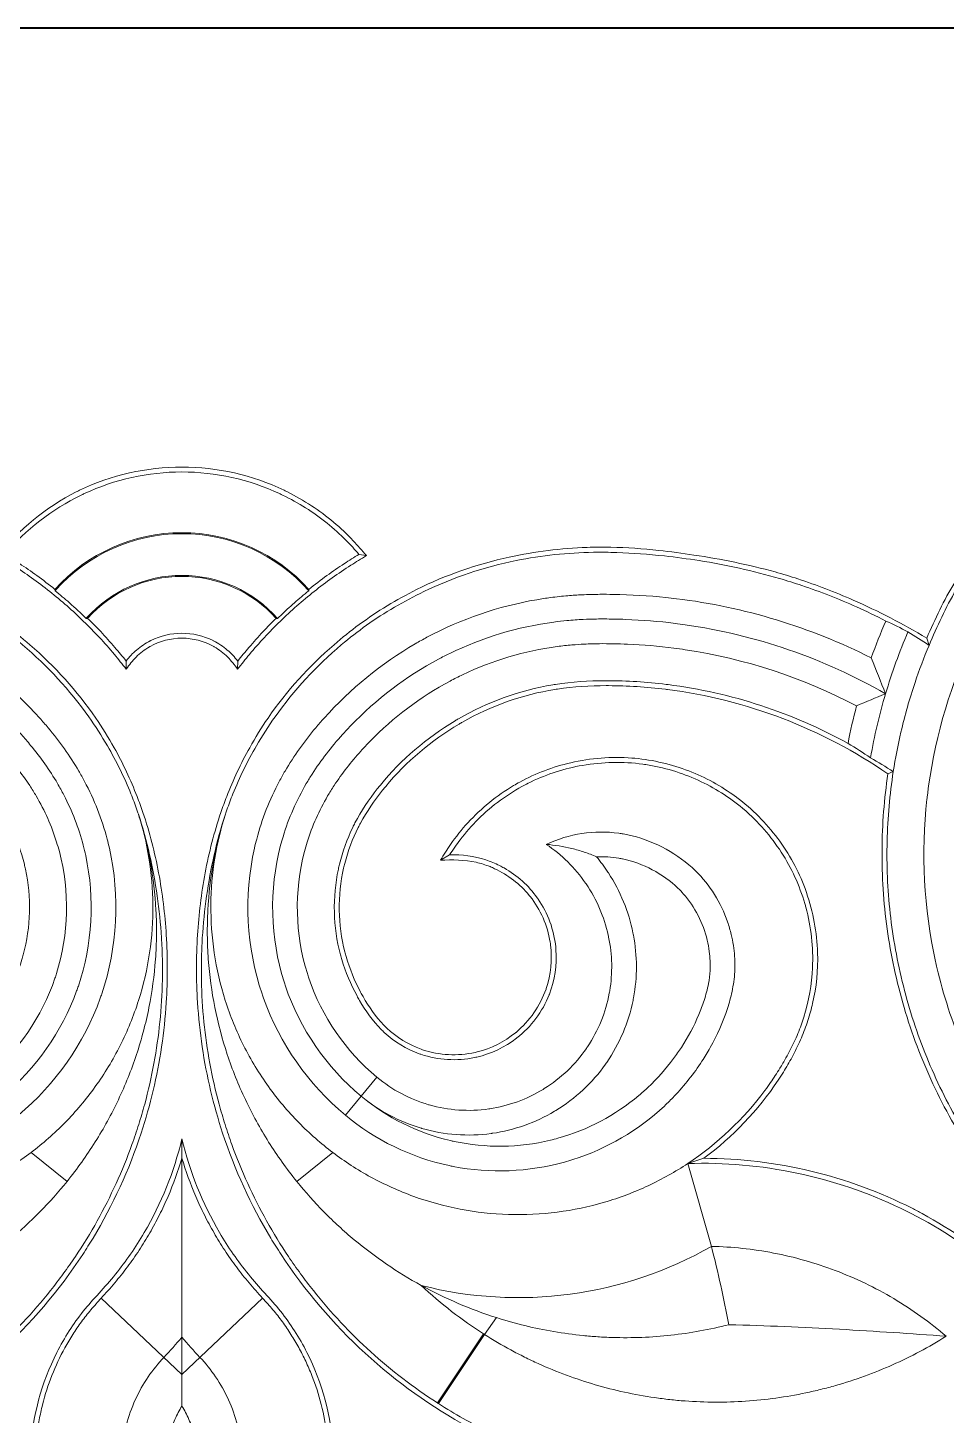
# Model space of a CAD drawing. Header units: millimetres. Extents: x 0 to 2376, y 0 to 1680.
# Drawn here: x 1061.8 to 1247.8, y 888.9 to 1170 of the extents above; entities that cross this region are included whole.
import ezdxf

# ---------------------------------------------------------------- set-up
doc = ezdxf.new("R2010")
doc.units = ezdxf.units.MM
doc.layers.add('Архио', color=252, linetype='Continuous', lineweight=40)
doc.layers.add('Размеры', color=5, linetype='Continuous', lineweight=9)

msp = doc.modelspace()

# ---------------------------------------------------------------- linework, layer by layer
at = {"layer": 'Архио'}
msp.add_line((843, 1170), (1343, 1170), dxfattribs=at)
at = {"layer": 'Размеры', "linetype": 'Continuous', "lineweight": 15}
for p, q in [((1130.37, 1063.05), (1128.85, 1063.3)), ((1067.31, 1055.94), (1067.29, 1056.22)), ((1067.45, 1056.09), (1067.31, 1055.94)), ((1118.71, 1056.22), (1118.69, 1055.94)), ((1073.77, 1050.49), (1073.63, 1050.34)), ((1073.91, 1050.35), (1073.63, 1050.34)), ((1112.37, 1050.34), (1112.09, 1050.35)), ((1243.84, 1046.33), (1244.31, 1044.87)), ((1081.7, 1041.7), (1081.72, 1040.07)), ((1104.28, 1040.07), (1104.3, 1041.7)), ((1237.07, 1019.3), (1235.99, 1018.83)), ((1147.22, 1002.43), (1145.37, 1001.35)), ((1126.1, 949.69), (1132.49, 957.38)), ((1093, 944.87), (1093, 941)), ((1062.44, 942.13), (1069.74, 936.28)), ((1123.56, 942.13), (1116.26, 936.28)), ((1195.45, 939.9), (1198.69, 940.95)), ((1200.24, 923.12), (1195.45, 939.9)), ((1093, 897.16), (1076.65, 912.63)), ((1093, 897.16), (1109.35, 912.63)), ((1154.27, 905.27), (1156.71, 908.67)), ((1154.08, 905.39), (1144.74, 891.41)), ((1154.27, 905.27), (1144.98, 891.25))]:
    msp.add_line(p, q, dxfattribs=at)
at = {"layer": 'Размеры', "linetype": 'Continuous', "lineweight": 15, "flags": 128}
for points in [[(1067.29, 1056.22), (1067.29, 1056.22), (1067.29, 1056.22), (1067.29, 1056.22), (1067.29, 1056.22), (1067.29, 1056.22), (1067.29, 1056.22), (1067.29, 1056.22), (1067.29, 1056.22)], [(1118.71, 1056.22), (1118.71, 1056.22), (1118.71, 1056.22), (1118.71, 1056.22), (1118.71, 1056.22), (1118.71, 1056.22), (1118.71, 1056.22), (1118.71, 1056.22), (1118.71, 1056.22)]]:
    msp.add_lwpolyline(points, dxfattribs=at)
at = {"layer": 'Размеры', "linetype": 'Continuous', "lineweight": 15}
for centre, radius, start, end in [((1093, 1033.17), 34.53, 41.878, 138.122), ((1093, 1033.17), 34.33, 90, 138.1045), ((1093, 1033.17), 34.33, 41.5565, 90), ((1093, 1033.17), 25.88, 90, 137.9964), ((1093, 1033.17), 25.68, 41.9787, 138.0213), ((1093, 1033.17), 25.88, 41.554, 90), ((1161.08, 991.76), 79.03, 255.6263, 299.7029), ((1025.5, 961), 87.88, 316.5937, 320.1846), ((1160.5, 961), 87.88, 219.8154, 223.4063)]:
    msp.add_arc(centre, radius, start, end, dxfattribs=at)
for points, knots in [([(1055.63, 1063.05), (1060.07, 1068.33), (1065.65, 1073.02), (1078.42, 1079.35), (1093.05, 1082.59), (1107.52, 1079.33), (1117.51, 1074.43), (1122.41, 1071.2), (1127.43, 1066.5), (1129.5, 1064.08), (1130.37, 1063.05)], [0, 0, 0, 0, 20.695846, 21.434759, 42.869519, 64.304278, 65.043192, 76.226659, 81.710813, 85.739038, 85.739038, 85.739038, 85.739038]), ([(1057.15, 1063.3), (1061.38, 1068.33), (1066.87, 1072.6), (1079.16, 1078.44), (1093, 1081.51), (1106.84, 1078.44), (1116.4, 1073.9), (1121.1, 1070.92), (1125.99, 1066.51), (1128.03, 1064.28), (1128.85, 1063.3)], [0, 0, 0, 0, 20.695846, 21.434759, 42.869519, 64.304278, 65.043192, 76.226659, 81.710813, 85.739038, 85.739038, 85.739038, 85.739038]), ([(1243.84, 1046.33), (1245.52, 1050.2), (1247.47, 1054.37), (1252.37, 1062.19), (1255.82, 1066.35), (1267.17, 1076.18), (1277.63, 1080.37), (1297.64, 1081.48), (1308.01, 1078.75), (1324.85, 1067.9), (1331.78, 1059.2), (1338.62, 1040.26), (1338.94, 1029.57), (1333.29, 1010.27), (1327.03, 1001.29), (1310.78, 989.23), (1300.63, 985.87), (1280.44, 985.82), (1270.26, 989.19), (1262.11, 995.25)], [0, 0, 0, 0, 12.656, 13.777021, 27.666487, 28.708544, 58.877236, 59.779829, 88.838015, 89.581883, 119.935948, 120.538585, 150.037138, 150.483271, 180.933973, 181.235766, 211.253019, 211.401698, 241.863769, 241.863769, 241.863769, 241.863769]), ([(1244.31, 1044.87), (1245.93, 1048.73), (1247.84, 1052.9), (1252.56, 1060.75), (1255.91, 1064.96), (1266.98, 1074.95), (1277.33, 1079.25), (1297.2, 1080.55), (1307.53, 1077.86), (1324.26, 1067.09), (1331.1, 1058.39), (1337.72, 1039.51), (1337.88, 1028.87), (1331.9, 1009.8), (1325.46, 1001.03), (1308.97, 989.51), (1298.77, 986.51), (1282.94, 987.08), (1277.09, 988.46), (1271.72, 990.82)], [0, 0, 0, 0, 12.656, 13.777021, 27.666487, 28.708544, 58.877236, 59.779829, 88.838015, 89.581883, 119.935948, 120.538585, 150.037138, 150.483271, 180.933973, 181.235766, 211.253019, 211.401698, 229.097574, 229.097574, 229.097574, 229.097574]), ([(1282.77, 921.72), (1276.77, 926.39), (1271.05, 932), (1262.93, 942.11), (1259.73, 946.82), (1254.92, 955.18), (1250.33, 964.46), (1247.08, 974.44), (1243.28, 991.18), (1242.67, 1003.03), (1245.15, 1024.74), (1248.36, 1036.21), (1254.02, 1048.12), (1255.74, 1051.39), (1257.27, 1054.01), (1258.77, 1056.31), (1260.45, 1058.53), (1263.03, 1061.31), (1267.75, 1065.54), (1273.27, 1068.81), (1281.83, 1071.82), (1288.02, 1072.7), (1298.17, 1072.16), (1305.12, 1070.11), (1312.93, 1065.61), (1318.99, 1060.79), (1323.5, 1054.76), (1326.9, 1048.02), (1329.33, 1040.77), (1329.78, 1033.29), (1328.95, 1025.64), (1327.01, 1018.26), (1323.29, 1011.84), (1318.53, 1005.97), (1312.8, 1000.72), (1306.01, 997.35), (1298.77, 995.07), (1291.28, 993.84), (1283.86, 994.73), (1276.93, 996.63), (1273.76, 997.95), (1270.84, 999.65)], [10.218129, 10.218129, 10.218129, 10.218129, 33.0412, 34.081133, 49.142829, 50.053847, 63.011292, 80.146059, 81.443334, 114.522976, 115.238292, 147.021895, 149.834137, 154.768092, 158.089595, 158.943951, 163.043398, 166.4138, 170.296578, 182.01245, 185.477445, 197.486662, 200.534318, 215.949777, 218.818793, 227.558213, 238.995005, 241.202554, 250.188897, 261.763266, 263.455312, 273.28653, 284.453803, 285.504492, 295.965294, 307.547007, 307.983737, 318.750888, 330.101107, 330.171457, 340.311138, 340.311138, 340.311138, 340.311138]), ([(942.16, 1046.33), (946.95, 1049.22), (955.48, 1053.63), (965.96, 1057.68), (976.68, 1060.94), (986.12, 1062.79), (997.27, 1064.3), (1004.49, 1064.82), (1014.63, 1064.73), (1028.16, 1063.06), (1043.85, 1057.65), (1055.29, 1050.64), (1065.78, 1042.26), (1073.36, 1033.89), (1080.05, 1023.09), (1083.1, 1016.59), (1086.18, 1008.12), (1088.56, 998.83), (1090.12, 985.87), (1090.12, 971.03), (1088.14, 957.57), (1083.56, 941.38), (1078.49, 930.3), (1068.96, 915.14), (1056.72, 900.8), (1040.82, 889.39), (1028.49, 883.15), (1023.66, 881.15), (1020.66, 880.07)], [116.808412, 116.808412, 116.808412, 116.808412, 133.610558, 145.5839, 150.408412, 167.229929, 174.409141, 184.163838, 188.924622, 204.830155, 224.799005, 238.436765, 244.948519, 264.979991, 272.050623, 283.024245, 286.462183, 299.114696, 311.764456, 325.456199, 343.5427, 352.500823, 375.908258, 379.819543, 406.183946, 432.022539, 438.111442, 447.69052, 447.69052, 447.69052, 447.69052]), ([(950.46, 1049.81), (952.41, 1050.82), (957.95, 1053.48), (965.17, 1056.32), (975.75, 1059.64), (985.07, 1061.68), (996.13, 1063.15), (1003.28, 1063.7), (1013.32, 1063.8), (1026.73, 1062.43), (1042.35, 1057.18), (1053.81, 1050.45), (1064.3, 1042.31), (1071.89, 1034.07), (1078.7, 1023.49), (1081.83, 1017.11), (1083.62, 1012.36), (1084.08, 1010.99), (1084.18, 1010.69)], [277.080069, 277.080069, 277.080069, 277.080069, 283.72704, 295.700382, 300.524894, 317.346411, 324.525623, 334.28032, 339.041104, 354.946637, 374.915487, 388.553247, 395.065001, 415.096473, 422.167105, 433.140727, 436.578665, 437.535346, 437.535346, 437.535346, 437.535346]), ([(1081.72, 1040.07), (1080.93, 1041.07), (1079.19, 1043.26), (1075.31, 1047.64), (1069.84, 1052.97), (1063.85, 1057.72), (1059.05, 1060.98), (1056.69, 1062.41), (1055.63, 1063.05)], [0, 0, 0, 0, 3.821839, 8.388555, 17.551065, 26.713575, 31.280292, 34.980504, 34.980504, 34.980504, 34.980504]), ([(1067.29, 1056.22), (1066.09, 1057.18), (1063.73, 1058.98), (1060.34, 1061.32), (1058.14, 1062.7), (1057.15, 1063.3)], [0, 0, 0, 0, 4.90376, 9.470476, 13.170688, 13.170688, 13.170688, 13.170688]), ([(1165.34, 880.07), (1162.34, 881.15), (1157.51, 883.15), (1145.18, 889.39), (1129.28, 900.8), (1117.04, 915.14), (1107.51, 930.3), (1102.44, 941.38), (1097.86, 957.57), (1095.88, 971.03), (1095.88, 985.87), (1097.44, 998.83), (1099.82, 1008.12), (1102.9, 1016.59), (1105.95, 1023.09), (1112.64, 1033.89), (1120.22, 1042.26), (1130.71, 1050.64), (1142.15, 1057.65), (1157.84, 1063.06), (1171.37, 1064.73), (1181.51, 1064.82), (1188.73, 1064.3), (1199.88, 1062.79), (1209.32, 1060.94), (1220.04, 1057.68), (1230.52, 1053.63), (1239.05, 1049.22), (1243.84, 1046.33)], [116.808412, 116.808412, 116.808412, 116.808412, 126.38749, 132.476393, 158.314987, 184.679389, 188.590675, 211.99811, 220.956232, 239.042734, 252.734477, 265.384236, 278.03675, 281.474688, 292.44831, 299.518941, 319.550414, 326.062168, 339.699928, 359.668778, 375.574311, 380.335094, 390.089792, 397.269004, 414.090521, 418.915033, 430.888375, 447.69052, 447.69052, 447.69052, 447.69052]), ([(1101.82, 1010.69), (1101.92, 1010.99), (1102.38, 1012.36), (1104.17, 1017.11), (1107.3, 1023.49), (1114.11, 1034.07), (1121.7, 1042.31), (1132.19, 1050.45), (1143.65, 1057.18), (1159.27, 1062.43), (1172.68, 1063.8), (1182.72, 1063.7), (1189.87, 1063.15), (1200.93, 1061.68), (1210.25, 1059.64), (1220.83, 1056.32), (1228.05, 1053.48), (1233.59, 1050.82), (1235.54, 1049.81)], [277.080069, 277.080069, 277.080069, 277.080069, 278.03675, 281.474688, 292.44831, 299.518941, 319.550414, 326.062168, 339.699928, 359.668778, 375.574311, 380.335094, 390.089792, 397.269004, 414.090521, 418.915033, 430.888375, 437.535346, 437.535346, 437.535346, 437.535346]), ([(1130.37, 1063.05), (1129.31, 1062.41), (1126.95, 1060.98), (1122.15, 1057.72), (1116.16, 1052.97), (1110.69, 1047.64), (1106.81, 1043.26), (1105.07, 1041.07), (1104.28, 1040.07)], [0, 0, 0, 0, 3.700212, 8.266928, 17.429438, 26.591948, 31.158665, 34.980504, 34.980504, 34.980504, 34.980504]), ([(1128.85, 1063.3), (1127.86, 1062.7), (1125.66, 1061.32), (1122.27, 1058.98), (1119.91, 1057.18), (1118.71, 1056.22)], [0, 0, 0, 0, 3.700212, 8.266928, 13.170688, 13.170688, 13.170688, 13.170688]), ([(953.39, 1042.32), (965.72, 1048.56), (979.82, 1052.88), (997.8, 1054.89), (1002.97, 1055.19), (1008.65, 1055.23), (1011.72, 1055.16), (1015.05, 1054.94), (1018.11, 1054.61), (1027.98, 1053.11), (1037.29, 1049.91), (1051.92, 1041.76), (1059.54, 1035.52), (1067.7, 1026.13), (1070.77, 1021.86), (1074.95, 1014.37), (1077.03, 1009.09), (1080.53, 994.7), (1079.94, 983.37), (1073.36, 964.46), (1067.39, 955.92), (1059.9, 949.69)], [0, 0, 0, 0, 41.434229, 43.593369, 54.271309, 56.964938, 60.614873, 63.474186, 66.998936, 69.829179, 93.433786, 96.143361, 120.069399, 122.654651, 133.413713, 135.810799, 148.384138, 150.315153, 180.234038, 181.173476, 210.409206, 210.409206, 210.409206, 210.409206]), ([(1073.63, 1050.34), (1072.52, 1051.41), (1070.46, 1053.33), (1068.3, 1055.14), (1067.31, 1055.94)], [13.421464, 13.421464, 13.421464, 13.421464, 18.292128, 22.300102, 22.300102, 22.300102, 22.300102]), ([(1126.1, 949.69), (1118.61, 955.92), (1112.64, 964.46), (1106.06, 983.37), (1105.47, 994.7), (1108.97, 1009.09), (1111.05, 1014.37), (1115.23, 1021.86), (1118.3, 1026.13), (1126.46, 1035.52), (1134.08, 1041.76), (1148.71, 1049.91), (1158.02, 1053.11), (1167.89, 1054.61), (1170.95, 1054.94), (1174.28, 1055.16), (1177.35, 1055.23), (1183.03, 1055.19), (1188.2, 1054.89), (1206.18, 1052.88), (1220.28, 1048.56), (1232.61, 1042.32)], [0, 0, 0, 0, 29.23573, 30.175168, 60.094052, 62.025067, 74.598406, 76.995493, 87.754555, 90.339806, 114.265845, 116.97542, 140.580027, 143.410269, 146.93502, 149.794332, 153.444268, 156.137897, 166.815836, 168.974977, 210.409206, 210.409206, 210.409206, 210.409206]), ([(1118.69, 1055.94), (1117.7, 1055.14), (1115.75, 1053.5), (1113.87, 1051.77), (1112.94, 1050.89)], [13.421466, 13.421466, 13.421466, 13.421466, 17.429438, 21.458929, 21.458929, 21.458929, 21.458929]), ([(950.49, 1035.08), (963.58, 1042.58), (978.95, 1047.74), (998.09, 1049.9), (1003.29, 1050.2), (1008.69, 1050.23), (1011.8, 1050.14), (1014.79, 1049.94), (1017.83, 1049.6), (1026.85, 1048.18), (1035.69, 1045.11), (1049.15, 1037.54), (1056.36, 1031.59), (1063.82, 1022.96), (1066.73, 1018.89), (1070.44, 1012.15), (1072.35, 1007.23), (1075.44, 994.3), (1074.86, 983.95), (1068.9, 966.9), (1063.46, 959.15), (1056.7, 953.53)], [-201.684206, -201.684206, -201.684206, -201.684206, -156.442366, -153.987271, -143.902311, -140.840055, -137.797842, -134.549762, -131.838035, -128.629258, -107.160204, -104.114492, -82.297524, -79.419053, -69.959492, -67.299282, -56.357094, -54.214115, -27.417701, -26.375143, 0, 0, 0, 0]), ([(1081.7, 1041.7), (1080.96, 1042.64), (1079.29, 1044.67), (1076.69, 1047.55), (1074.81, 1049.47), (1073.91, 1050.35)], [22.589178, 22.589178, 22.589178, 22.589178, 26.411017, 30.977733, 34.980504, 34.980504, 34.980504, 34.980504]), ([(1112.09, 1050.35), (1111.19, 1049.47), (1109.31, 1047.55), (1106.71, 1044.67), (1105.04, 1042.64), (1104.3, 1041.7)], [22.589178, 22.589178, 22.589178, 22.589178, 26.591948, 31.158665, 34.980504, 34.980504, 34.980504, 34.980504]), ([(1129.3, 953.53), (1122.27, 959.37), (1116.72, 967.45), (1110.88, 985.29), (1110.59, 995.96), (1114.37, 1009.32), (1116.52, 1014.19), (1120.73, 1021.04), (1123.77, 1024.93), (1131.71, 1033.47), (1139.05, 1039.08), (1153.04, 1046.21), (1161.88, 1048.89), (1171.19, 1049.94), (1174.06, 1050.14), (1177.19, 1050.23), (1180.07, 1050.22), (1185.39, 1050.07), (1190.24, 1049.69), (1208.5, 1047.25), (1223.01, 1042.24), (1235.51, 1035.08)], [0, 0, 0, 0, 29.23573, 30.175168, 60.094052, 62.025067, 74.598406, 76.995493, 87.754555, 90.339806, 114.265845, 116.97542, 140.580027, 143.410269, 146.93502, 149.794332, 153.444268, 156.137897, 166.815836, 168.974977, 215.057598, 215.057598, 215.057598, 215.057598]), ([(1104.3, 1041.7), (1103.68, 1042.52), (1102.2, 1044.08), (1100.38, 1045.31), (1097.4, 1046.81), (1093, 1047.84), (1088.6, 1046.81), (1085.62, 1045.31), (1083.8, 1044.08), (1082.32, 1042.52), (1081.7, 1041.7)], [0, 0, 0, 0, 3.151438, 6.595353, 6.722551, 13.445103, 20.167654, 20.294852, 23.738768, 26.890206, 26.890206, 26.890206, 26.890206]), ([(1104.28, 1040.07), (1103.64, 1040.91), (1102.32, 1042.68), (1100.51, 1044.04), (1097.52, 1045.73), (1093, 1046.92), (1088.48, 1045.73), (1085.49, 1044.04), (1083.68, 1042.68), (1082.36, 1040.91), (1081.72, 1040.07)], [0, 0, 0, 0, 3.151438, 6.595353, 6.722551, 13.445103, 20.167654, 20.294852, 23.738768, 26.890206, 26.890206, 26.890206, 26.890206]), ([(1053.51, 957.38), (1059.83, 962.63), (1064.85, 969.94), (1070.08, 986), (1070.32, 995.72), (1066.88, 1007.67), (1064.87, 1012.18), (1061.08, 1018.28), (1058.18, 1021.97), (1050.89, 1029.74), (1043.93, 1035.03), (1031.04, 1041.54), (1022.65, 1044.05), (1014.17, 1044.97), (1011.32, 1045.16), (1008.51, 1045.23), (1005.6, 1045.21), (1000.55, 1045.06), (995.7, 1044.65), (979.71, 1042.43), (967.2, 1038.31), (956.37, 1032.61)], [-195.689247, -195.689247, -195.689247, -195.689247, -169.314104, -168.271546, -141.475132, -139.332153, -128.389965, -125.729754, -116.270193, -113.391723, -91.574755, -88.529042, -67.059989, -63.851212, -61.139485, -57.891405, -54.849192, -51.786936, -41.701976, -39.24688, 0, 0, 0, 0]), ([(1229.63, 1032.61), (1218.8, 1038.31), (1206.29, 1042.43), (1190.3, 1044.65), (1185.45, 1045.06), (1180.4, 1045.21), (1177.49, 1045.23), (1174.68, 1045.16), (1171.83, 1044.97), (1163.35, 1044.05), (1154.96, 1041.54), (1142.07, 1035.03), (1135.11, 1029.74), (1127.82, 1021.97), (1124.92, 1018.28), (1121.13, 1012.18), (1119.12, 1007.67), (1115.68, 995.72), (1115.92, 986), (1121.15, 969.94), (1126.17, 962.63), (1132.49, 957.38)], [-195.689247, -195.689247, -195.689247, -195.689247, -156.442366, -153.987271, -143.902311, -140.840055, -137.797842, -134.549762, -131.838035, -128.629258, -107.160204, -104.114492, -82.297524, -79.419053, -69.959492, -67.299282, -56.357094, -54.214115, -27.417701, -26.375143, 0, 0, 0, 0]), ([(958.09, 1025.01), (969.35, 1031.22), (981.92, 1035.34), (998.74, 1037.45), (1002.98, 1037.71), (1010.46, 1037.7), (1014.18, 1037.48), (1024.41, 1035.85), (1031.36, 1033.32), (1043.22, 1026.34), (1048.81, 1021.53), (1054.95, 1013.91), (1056.87, 1011.05), (1059.45, 1005.93), (1060.58, 1002.79), (1062.54, 994.17), (1062.39, 987.47), (1059.98, 978.98), (1058.67, 975.88), (1056.01, 971.09), (1054.21, 968.55), (1050.23, 964.73), (1047.45, 963.02), (1041.25, 960.85), (1037.16, 960.61), (1030.51, 962.07), (1027.57, 963.46), (1022.28, 967.58), (1019.95, 970.7), (1017.48, 977.01), (1016.99, 980.34), (1017.57, 987.05), (1018.91, 990.71), (1022.71, 996.13), (1025.37, 998.51), (1029.25, 1000.58), (1032.8, 1002.03), (1036.31, 1002.53), (1038.78, 1002.43)], [10.802039, 10.802039, 10.802039, 10.802039, 49.386117, 49.795563, 61.644217, 62.090907, 72.240813, 72.806481, 93.215468, 94.00996, 114.07699, 115.069895, 123.334219, 124.342491, 132.29675, 133.290991, 150.828603, 151.836024, 159.84078, 160.86938, 168.220333, 169.081208, 177.451075, 177.803299, 188.813587, 189.290704, 198.24439, 198.356689, 209.411161, 209.502374, 218.685384, 219.26219, 229.716333, 230.013323, 239.126302, 240.167623, 243.192999, 250.620329, 250.620329, 250.620329, 250.620329]), ([(1147.22, 1002.43), (1149.69, 1002.53), (1153.2, 1002.03), (1156.75, 1000.58), (1160.63, 998.51), (1163.29, 996.13), (1167.09, 990.71), (1168.43, 987.05), (1169.01, 980.34), (1168.52, 977.01), (1166.05, 970.7), (1163.72, 967.58), (1158.43, 963.46), (1155.49, 962.07), (1148.84, 960.61), (1144.75, 960.85), (1138.55, 963.02), (1135.77, 964.73), (1131.79, 968.55), (1129.99, 971.09), (1127.33, 975.88), (1126.02, 978.98), (1123.61, 987.47), (1123.46, 994.17), (1125.42, 1002.79), (1126.55, 1005.93), (1129.13, 1011.05), (1131.05, 1013.91), (1137.19, 1021.53), (1142.78, 1026.34), (1154.64, 1033.32), (1161.59, 1035.85), (1171.82, 1037.48), (1175.54, 1037.7), (1183.02, 1037.71), (1187.26, 1037.45), (1204.08, 1035.34), (1216.65, 1031.22), (1227.91, 1025.01)], [10.802039, 10.802039, 10.802039, 10.802039, 18.229368, 21.254744, 22.296066, 31.409045, 31.706034, 42.160177, 42.736983, 51.919994, 52.011206, 63.065679, 63.177978, 72.131664, 72.60878, 83.619069, 83.971293, 92.34116, 93.202035, 100.552988, 101.581587, 109.586343, 110.593765, 128.131377, 129.125618, 137.079877, 138.088149, 146.352473, 147.345378, 167.412408, 168.206899, 188.615887, 189.181555, 199.331461, 199.778151, 211.626804, 212.036251, 250.620329, 250.620329, 250.620329, 250.620329]), ([(1145.37, 1001.35), (1147.79, 1001.45), (1151.23, 1001.46), (1154.81, 1000.31), (1158.76, 998.58), (1161.53, 996.46), (1165.59, 991.44), (1167.12, 987.93), (1168.06, 981.41), (1167.73, 978.13), (1165.58, 971.87), (1163.41, 968.74), (1158.36, 964.57), (1155.51, 963.15), (1149.02, 961.62), (1145.03, 961.82), (1138.96, 963.93), (1136.24, 965.62), (1132.4, 969.39), (1130.68, 971.9), (1128.1, 976.59), (1126.85, 979.63), (1124.58, 987.96), (1124.49, 994.51), (1126.51, 1002.91), (1127.65, 1005.97), (1130.24, 1010.94), (1132.15, 1013.71), (1138.2, 1021.11), (1143.7, 1025.77), (1155.34, 1032.52), (1162.14, 1034.96), (1172.15, 1036.5), (1175.78, 1036.71), (1183.1, 1036.71), (1187.24, 1036.44), (1207.17, 1033.94), (1222.75, 1027.98), (1235.99, 1018.83)], [0, 0, 0, 0, 7.427329, 10.452705, 11.494027, 20.607006, 20.903995, 31.358138, 31.934944, 41.117955, 41.209167, 52.263639, 52.375939, 61.329624, 61.806741, 72.81703, 73.169254, 81.539121, 82.399996, 89.750949, 90.779548, 98.784304, 99.791726, 117.329338, 118.323578, 126.277838, 127.28611, 135.550434, 136.543339, 156.610369, 157.40486, 177.813848, 178.379516, 188.529421, 188.976112, 200.824765, 201.234212, 250.620329, 250.620329, 250.620329, 250.620329]), ([(1198.69, 940.95), (1204.57, 945.3), (1210.14, 951.17), (1215.1, 958.85), (1216.43, 961.14), (1217.89, 964.03), (1219.2, 967.07), (1220.16, 969.99), (1221.45, 975.08), (1222.25, 983.31), (1220.8, 991.16), (1217.98, 998.99), (1214.08, 1006.15), (1208.44, 1011.79), (1202.3, 1016.33), (1195.7, 1019.95), (1188.27, 1021.69), (1180.18, 1022.38), (1172.06, 1021.76), (1164.21, 1018.77), (1157.12, 1014.73), (1152.15, 1010.69), (1147.69, 1005.1), (1146.04, 1002.42), (1145.37, 1001.35)], [0, 0, 0, 0, 21.947982, 23.925635, 27.414906, 29.884564, 33.621899, 37.360331, 39.085716, 49.41019, 61.9342, 62.769736, 74.362808, 86.1513, 86.453755, 97.258486, 108.548288, 109.133503, 121.598445, 132.694611, 134.099202, 146.072321, 151.717992, 155.5038, 155.5038, 155.5038, 155.5038]), ([(1195.45, 939.9), (1201.46, 943.88), (1207.25, 949.38), (1212.51, 956.7), (1213.93, 958.89), (1215.55, 961.64), (1217.07, 964.53), (1218.22, 967.33), (1219.88, 972.25), (1221.26, 980.27), (1220.42, 988.11), (1218.19, 996), (1214.82, 1003.3), (1209.66, 1009.23), (1203.92, 1014.09), (1197.63, 1018.05), (1190.42, 1020.22), (1182.51, 1021.36), (1174.48, 1021.18), (1166.58, 1018.68), (1159.4, 1015.07), (1154.31, 1011.33), (1149.64, 1006.03), (1147.88, 1003.48), (1147.22, 1002.43)], [0, 0, 0, 0, 21.947982, 23.925635, 27.414906, 29.884564, 33.621899, 37.360331, 39.085716, 49.41019, 61.9342, 62.769736, 74.362808, 86.1513, 86.453755, 97.258486, 108.548288, 109.133503, 121.598445, 132.694611, 134.099202, 146.072321, 151.717992, 155.5038, 155.5038, 155.5038, 155.5038]), ([(1235.99, 1018.83), (1235.24, 1013.82), (1234.82, 1008.66), (1234.75, 998.15), (1235.08, 992.81), (1236.57, 982.11), (1237.71, 976.76), (1240.81, 966.23), (1242.77, 961.05), (1247.44, 951.04), (1250.15, 946.22), (1256.23, 937.07), (1259.59, 932.75), (1266.84, 924.75), (1270.71, 921.05), (1278.81, 914.36), (1283.04, 911.36), (1287.35, 908.72)], [0, 0, 0, 0, 0.125, 0.125, 0.25, 0.25, 0.375, 0.375, 0.5, 0.5, 0.625, 0.625, 0.75, 0.75, 0.875, 0.875, 1, 1, 1, 1]), ([(1237.07, 1019.3), (1236.36, 1014.71), (1235.93, 1009.98), (1235.7, 1000.37), (1235.9, 995.48), (1236.99, 985.67), (1237.87, 980.74), (1240.34, 970.99), (1241.92, 966.17), (1245.74, 956.78), (1247.98, 952.21), (1253.06, 943.45), (1255.9, 939.26), (1262.08, 931.38), (1265.41, 927.68), (1272.46, 920.85), (1276.17, 917.72), (1280, 914.88)], [0, 0, 0, 0, 0.125, 0.125, 0.25, 0.25, 0.375, 0.375, 0.5, 0.5, 0.625, 0.625, 0.75, 0.75, 0.875, 0.875, 1, 1, 1, 1]), ([(1084.18, 1010.69), (1085.1, 1007.97), (1085.84, 1005.22), (1087.09, 999.68), (1087.59, 996.9), (1088.39, 991.3), (1088.68, 988.48), (1088.95, 984.23), (1089.01, 982.81), (1089.07, 979.96), (1089.07, 978.53), (1088.94, 971.38), (1088.36, 965.75), (1086.82, 957.41), (1086.2, 954.65), (1085.09, 950.53), (1084.69, 949.17), (1083.83, 946.45), (1083.37, 945.09), (1080.95, 938.37), (1078.6, 933.22), (1074.48, 925.82), (1073, 923.41), (1070.63, 919.88), (1069.82, 918.72), (1068.14, 916.42), (1067.27, 915.28), (1062.82, 909.68), (1058.94, 905.55), (1050.57, 897.97), (1046.07, 894.51), (1041.26, 891.41)], [0, 0, 0, 0, 0.0625, 0.0625, 0.125, 0.125, 0.1875, 0.1875, 0.21875, 0.21875, 0.25, 0.25, 0.375, 0.375, 0.4375, 0.4375, 0.46875, 0.46875, 0.5, 0.5, 0.625, 0.625, 0.6875, 0.6875, 0.71875, 0.71875, 0.75, 0.75, 0.875, 0.875, 1, 1, 1, 1]), ([(1062.44, 942.13), (1064.83, 943.94), (1067.15, 945.96), (1071.52, 950.42), (1073.58, 952.86), (1077.33, 958.09), (1079.03, 960.88), (1081.98, 966.74), (1083.23, 969.81), (1085.22, 976.1), (1085.97, 979.32), (1086.94, 985.81), (1087.16, 989.07), (1087.1, 995.51), (1086.83, 998.68), (1085.82, 1004.85), (1085.1, 1007.83), (1084.18, 1010.69)], [0, 0, 0, 0, 0.125, 0.125, 0.25, 0.25, 0.375, 0.375, 0.5, 0.5, 0.625, 0.625, 0.75, 0.75, 0.875, 0.875, 1, 1, 1, 1]), ([(1084.18, 1010.69), (1085.22, 1007.51), (1086.02, 1004.29), (1087.19, 997.8), (1087.57, 994.52), (1087.79, 990.39), (1087.82, 989.56), (1087.86, 987.9), (1087.86, 987.07), (1087.84, 984.57), (1087.77, 982.91), (1087.41, 977.98), (1086.97, 974.72), (1085.68, 968.29), (1084.84, 965.11), (1082.76, 958.82), (1081.53, 955.78), (1078.74, 949.88), (1077.18, 947.03), (1074.58, 942.89), (1073.67, 941.53), (1071.76, 938.86), (1070.77, 937.55), (1069.74, 936.28)], [0, 0, 0, 0, 0.125, 0.125, 0.25, 0.25, 0.28125, 0.28125, 0.3125, 0.3125, 0.375, 0.375, 0.5, 0.5, 0.625, 0.625, 0.75, 0.75, 0.875, 0.875, 0.9375, 0.9375, 1, 1, 1, 1]), ([(1144.74, 891.41), (1139.93, 894.51), (1135.43, 897.97), (1127.06, 905.55), (1123.19, 909.67), (1118.74, 915.27), (1117.87, 916.41), (1116.19, 918.71), (1115.37, 919.87), (1113, 923.41), (1111.53, 925.82), (1107.4, 933.22), (1105.05, 938.37), (1102.63, 945.08), (1102.17, 946.44), (1101.32, 949.16), (1100.92, 950.53), (1099.81, 954.64), (1099.18, 957.4), (1097.64, 965.73), (1097.06, 971.35), (1096.93, 978.47), (1096.93, 979.91), (1096.99, 982.77), (1097.05, 984.19), (1097.31, 988.45), (1097.6, 991.28), (1098.4, 996.89), (1098.91, 999.68), (1100.16, 1005.22), (1100.9, 1007.97), (1101.82, 1010.69)], [0, 0, 0, 0, 0.125, 0.125, 0.25, 0.25, 0.28125, 0.28125, 0.3125, 0.3125, 0.375, 0.375, 0.5, 0.5, 0.53125, 0.53125, 0.5625, 0.5625, 0.625, 0.625, 0.75, 0.75, 0.78125, 0.78125, 0.8125, 0.8125, 0.875, 0.875, 0.9375, 0.9375, 1, 1, 1, 1]), ([(1116.26, 936.28), (1114.2, 938.83), (1112.3, 941.49), (1108.83, 947.01), (1107.26, 949.88), (1105.15, 954.33), (1104.49, 955.84), (1103.26, 958.91), (1102.7, 960.46), (1101.15, 965.13), (1100.32, 968.3), (1099.03, 974.72), (1098.59, 977.97), (1098.29, 982.1), (1098.24, 982.93), (1098.18, 984.59), (1098.15, 985.43), (1098.13, 987.92), (1098.17, 989.58), (1098.43, 994.52), (1098.81, 997.8), (1099.98, 1004.29), (1100.77, 1007.5), (1101.82, 1010.69)], [0, 0, 0, 0, 0.125, 0.125, 0.25, 0.25, 0.3125, 0.3125, 0.375, 0.375, 0.5, 0.5, 0.625, 0.625, 0.65625, 0.65625, 0.6875, 0.6875, 0.75, 0.75, 0.875, 0.875, 1, 1, 1, 1]), ([(1101.82, 1010.69), (1100.9, 1007.83), (1100.18, 1004.85), (1099.17, 998.68), (1098.9, 995.51), (1098.84, 989.07), (1099.06, 985.81), (1100.03, 979.32), (1100.78, 976.1), (1102.77, 969.81), (1104.02, 966.74), (1106.97, 960.88), (1108.67, 958.09), (1112.42, 952.86), (1114.48, 950.42), (1118.85, 945.96), (1121.17, 943.94), (1123.56, 942.13)], [0, 0, 0, 0, 0.125, 0.125, 0.25, 0.25, 0.375, 0.375, 0.5, 0.5, 0.625, 0.625, 0.75, 0.75, 0.875, 0.875, 1, 1, 1, 1]), ([(1166.78, 1004.56), (1171.45, 1006.71), (1176.77, 1007.57), (1186.85, 1005.97), (1192.46, 1003.35), (1199.65, 996.84), (1202.63, 991.98), (1204.45, 985.73), (1204.99, 982.32), (1205.03, 978.42), (1204.52, 974.89), (1203.08, 969.64), (1200.97, 964.92), (1197.34, 958.95), (1194.21, 954.98), (1186.28, 947.1), (1178.55, 942.58), (1163.8, 938.19), (1155.09, 937.85), (1139.68, 940.99), (1132.15, 944.66), (1126.1, 949.69)], [0, 0, 0, 0, 15.434467, 16.328093, 30.868934, 32.656185, 44.998532, 47.662588, 52.163405, 55.272073, 59.328278, 62.881557, 71.570808, 74.764377, 83.813339, 86.647197, 108.2984, 110.085458, 132.783461, 133.67699, 157.268521, 157.268521, 157.268521, 157.268521]), ([(1132.49, 957.38), (1135.56, 954.83), (1139.18, 952.91), (1146.94, 950.67), (1151.19, 950.38), (1159.1, 951.55), (1162.94, 952.94), (1169.68, 957.1), (1172.77, 960.05), (1177.28, 966.69), (1178.9, 970.69), (1180.25, 978.31), (1180.16, 982.33), (1178.58, 989.74), (1176.97, 993.46), (1172.67, 999.73), (1169.9, 1002.47), (1166.78, 1004.56)], [0, 0, 0, 0, 13.893805, 14.006731, 28.200212, 28.429417, 41.869266, 42.209569, 56.035483, 56.490925, 70.201699, 70.772281, 83.515282, 83.979462, 97.190081, 97.41227, 110.523502, 110.523502, 110.523502, 110.523502]), ([(1166.78, 1004.56), (1168.52, 1004.42), (1170.25, 1004.14), (1172.81, 1003.52), (1173.66, 1003.28), (1175.33, 1002.72), (1176.15, 1002.4), (1176.97, 1002.04)], [0, 0, 0, 0, 0.5, 0.5, 0.75, 0.75, 1, 1, 1, 1]), ([(1176.97, 1002.04), (1178.47, 1002.11), (1180.23, 1002.01), (1186.11, 1000.87), (1190.92, 998.37), (1196.68, 992.33), (1198.89, 987.92), (1199.94, 982.36), (1200.08, 979.38), (1199.65, 976.06), (1198.85, 973.06), (1197.21, 968.66), (1195.09, 964.72), (1191.63, 959.77), (1188.73, 956.5), (1181.51, 950.07), (1174.69, 946.44), (1161.8, 943.1), (1154.27, 943), (1141, 945.97), (1134.53, 949.18), (1129.3, 953.53)], [0, 0, 0, 0, 5.374419, 6.268045, 20.808886, 22.596137, 34.938485, 37.60254, 42.103358, 45.212025, 49.26823, 52.82151, 61.510761, 64.70433, 73.753291, 76.587149, 98.238352, 100.025411, 122.723413, 123.616942, 147.208474, 147.208474, 147.208474, 147.208474]), ([(1129.3, 953.53), (1132.86, 950.57), (1137.06, 948.33), (1146.09, 945.7), (1151.03, 945.34), (1160.22, 946.63), (1164.71, 948.22), (1172.59, 952.97), (1176.23, 956.36), (1181.57, 964.01), (1183.53, 968.63), (1185.25, 977.47), (1185.23, 982.14), (1183.54, 990.78), (1181.76, 995.15), (1178.6, 999.96), (1177.79, 1001.06), (1176.97, 1002.04)], [0, 0, 0, 0, 13.893805, 14.006731, 28.200212, 28.429417, 41.869266, 42.209569, 56.035483, 56.490925, 70.201699, 70.772281, 83.515282, 83.979462, 97.190081, 97.41227, 101.264533, 101.264533, 101.264533, 101.264533]), ([(1063.97, 866.11), (1062.61, 871.16), (1061.34, 883.42), (1064.98, 897.1), (1070.09, 905.98), (1072.94, 910.03), (1076.21, 913.61), (1079.62, 917.44), (1082.66, 921.53), (1088.19, 930.2), (1091.41, 938.22), (1093, 944.87)], [0, 0, 0, 0, 0.182664, 0.42524, 0.483655, 0.540697, 0.597329, 0.654151, 0.711719, 0.769495, 1, 1, 1, 1]), ([(1093, 944.87), (1094.59, 938.22), (1097.81, 930.2), (1103.34, 921.53), (1106.38, 917.44), (1109.79, 913.61), (1113.06, 910.03), (1115.91, 905.98), (1121.02, 897.1), (1124.66, 883.42), (1123.39, 871.16), (1122.03, 866.11)], [0, 0, 0, 0, 0.230505, 0.288281, 0.345849, 0.402671, 0.459303, 0.516345, 0.57476, 0.817336, 1, 1, 1, 1]), ([(990.55, 939.9), (993.05, 938.24), (995.72, 936.73), (1001.38, 934.08), (1004.36, 932.95), (1010.54, 931.14), (1013.74, 930.47), (1020.25, 929.63), (1023.55, 929.47), (1030.15, 929.68), (1033.44, 930.04), (1039.88, 931.28), (1043.03, 932.15), (1049.09, 934.34), (1051.99, 935.66), (1057.48, 938.65), (1060.05, 940.33), (1062.44, 942.13)], [0, 0, 0, 0, 0.125, 0.125, 0.25, 0.25, 0.375, 0.375, 0.5, 0.5, 0.625, 0.625, 0.75, 0.75, 0.875, 0.875, 1, 1, 1, 1]), ([(1123.56, 942.13), (1125.95, 940.33), (1128.52, 938.65), (1134.01, 935.66), (1136.91, 934.34), (1142.97, 932.15), (1146.12, 931.28), (1152.56, 930.04), (1155.85, 929.68), (1162.45, 929.47), (1165.75, 929.63), (1172.26, 930.47), (1175.46, 931.14), (1181.64, 932.95), (1184.62, 934.08), (1190.28, 936.73), (1192.95, 938.24), (1195.45, 939.9)], [0, 0, 0, 0, 0.125, 0.125, 0.25, 0.25, 0.375, 0.375, 0.5, 0.5, 0.625, 0.625, 0.75, 0.75, 0.875, 0.875, 1, 1, 1, 1]), ([(1076.65, 912.62), (1077.58, 913.64), (1078.5, 914.66), (1080.28, 916.76), (1081.14, 917.84), (1082.78, 920.05), (1083.57, 921.18), (1085.09, 923.48), (1085.81, 924.65), (1087.18, 927.04), (1087.84, 928.25), (1089.07, 930.72), (1089.65, 931.97), (1091.28, 935.77), (1092.22, 938.35), (1093, 941)], [0, 0, 0, 0, 0.125, 0.125, 0.25, 0.25, 0.375, 0.375, 0.5, 0.5, 0.625, 0.625, 0.75, 0.75, 1, 1, 1, 1]), ([(1093, 941), (1093, 937.81), (1093, 934.67), (1093, 930.02), (1093, 928.47), (1093, 925.41), (1093, 923.9), (1093, 919.37), (1093, 916.39), (1093, 910.51), (1093, 907.61), (1093, 904.73)], [0, 0, 0, 0, 0.25, 0.25, 0.375, 0.375, 0.5, 0.5, 0.75, 0.75, 1, 1, 1, 1]), ([(1093, 941), (1093.78, 938.35), (1094.72, 935.77), (1096.35, 931.97), (1096.93, 930.72), (1098.16, 928.25), (1098.82, 927.04), (1100.19, 924.66), (1100.91, 923.49), (1102.43, 921.18), (1103.22, 920.05), (1104.86, 917.84), (1105.71, 916.76), (1107.5, 914.66), (1108.42, 913.64), (1109.35, 912.62)], [0, 0, 0, 0, 0.25, 0.25, 0.375, 0.375, 0.5, 0.5, 0.625, 0.625, 0.75, 0.75, 0.875, 0.875, 1, 1, 1, 1]), ([(1195.45, 939.9), (1210.27, 940.38), (1225.99, 937.08), (1252.54, 923.91), (1264.18, 914.1), (1272.6, 902.87)], [0, 0, 0, 0, 44.477443, 46.822965, 88.954886, 88.954886, 88.954886, 88.954886]), ([(1198.69, 940.95), (1213.28, 940.91), (1228.66, 937.25), (1254.46, 923.7), (1265.65, 913.81), (1273.94, 902.75)], [0, 0, 0, 0, 44.477443, 46.822965, 88.954886, 88.954886, 88.954886, 88.954886]), ([(1069.74, 936.28), (1067.99, 934.11), (1066.16, 932.05), (1062.3, 928.14), (1060.28, 926.28), (1057.12, 923.64), (1056.05, 922.78), (1053.85, 921.12), (1052.73, 920.32), (1049.31, 917.98), (1046.96, 916.54), (1044.54, 915.21)], [0, 0, 0, 0, 0.25, 0.25, 0.5, 0.5, 0.625, 0.625, 0.75, 0.75, 1, 1, 1, 1]), ([(1141.46, 915.21), (1139.04, 916.53), (1136.7, 917.97), (1132.18, 921.06), (1129.99, 922.71), (1126.83, 925.35), (1125.79, 926.26), (1123.77, 928.12), (1122.77, 929.08), (1119.85, 932.05), (1118.01, 934.11), (1116.26, 936.28)], [0, 0, 0, 0, 0.25, 0.25, 0.5, 0.5, 0.625, 0.625, 0.75, 0.75, 1, 1, 1, 1]), ([(1200.24, 923.12), (1204.39, 923.02), (1208.62, 922.58), (1217.04, 920.95), (1221.24, 919.77), (1229.41, 916.67), (1233.38, 914.76), (1240.93, 910.29), (1244.5, 907.72), (1247.79, 904.9)], [0, 0, 0, 0, 0.25, 0.25, 0.5, 0.5, 0.75, 0.75, 1, 1, 1, 1]), ([(1156.71, 908.67), (1154.07, 909.51), (1151.48, 910.48), (1146.39, 912.66), (1143.89, 913.87), (1141.46, 915.21)], [0, 0, 0, 0, 0.5, 0.5, 1, 1, 1, 1]), ([(1064.93, 866.37), (1064.39, 868.39), (1063.99, 870.43), (1063.44, 874.52), (1063.29, 876.57), (1063.27, 879.68), (1063.29, 880.72), (1063.41, 882.8), (1063.5, 883.84), (1063.75, 885.91), (1063.91, 886.94), (1064.29, 888.99), (1064.52, 890.02), (1065.29, 893.05), (1065.92, 895.03), (1067.43, 898.87), (1068.31, 900.73), (1069.8, 903.46), (1070.33, 904.35), (1071.45, 906.12), (1072.03, 906.98), (1072.95, 908.25), (1073.27, 908.66), (1073.91, 909.48), (1074.24, 909.88), (1075.25, 911.07), (1075.95, 911.85), (1076.65, 912.62)], [0, 0, 0, 0, 0.125, 0.125, 0.25, 0.25, 0.3125, 0.3125, 0.375, 0.375, 0.4375, 0.4375, 0.5, 0.5, 0.625, 0.625, 0.75, 0.75, 0.8125, 0.8125, 0.875, 0.875, 0.90625, 0.90625, 0.9375, 0.9375, 1, 1, 1, 1]), ([(1109.35, 912.62), (1110.05, 911.85), (1110.75, 911.07), (1111.76, 909.88), (1112.09, 909.48), (1112.73, 908.67), (1113.04, 908.26), (1113.95, 907), (1114.53, 906.15), (1115.63, 904.41), (1116.16, 903.52), (1117.16, 901.71), (1117.63, 900.79), (1118.29, 899.38), (1118.51, 898.9), (1118.92, 897.94), (1119.12, 897.46), (1120.08, 895.02), (1120.71, 893.05), (1121.73, 889.04), (1122.11, 887.01), (1122.49, 883.93), (1122.58, 882.89), (1122.7, 880.81), (1122.73, 879.76), (1122.71, 876.63), (1122.57, 874.55), (1122.02, 870.44), (1121.61, 868.4), (1121.07, 866.37)], [0, 0, 0, 0, 0.0625, 0.0625, 0.09375, 0.09375, 0.125, 0.125, 0.1875, 0.1875, 0.25, 0.25, 0.3125, 0.3125, 0.34375, 0.34375, 0.375, 0.375, 0.5, 0.5, 0.625, 0.625, 0.6875, 0.6875, 0.75, 0.75, 0.875, 0.875, 1, 1, 1, 1]), ([(1203.77, 907.25), (1199.88, 906.25), (1195.97, 905.55), (1188.12, 904.69), (1184.17, 904.53), (1179.21, 904.68), (1178.21, 904.73), (1176.22, 904.86), (1175.23, 904.94), (1172.25, 905.24), (1170.27, 905.51), (1164.39, 906.51), (1160.52, 907.45), (1156.71, 908.67)], [0, 0, 0, 0, 0.25, 0.25, 0.5, 0.5, 0.5625, 0.5625, 0.625, 0.625, 0.75, 0.75, 1, 1, 1, 1]), ([(1247.79, 904.9), (1244.28, 902.7), (1240.65, 900.78), (1233.18, 897.45), (1229.33, 896.05), (1224.39, 894.64), (1223.39, 894.38), (1221.38, 893.88), (1220.37, 893.65), (1217.34, 893.01), (1215.31, 892.66), (1209.21, 891.82), (1205.13, 891.55), (1198.99, 891.56), (1196.94, 891.64), (1193.86, 891.87), (1192.83, 891.96), (1190.77, 892.19), (1189.74, 892.32), (1184.64, 893.06), (1180.63, 893.94), (1172.79, 896.24), (1168.94, 897.66), (1164.24, 899.79), (1163.31, 900.23), (1161.45, 901.15), (1160.53, 901.63), (1157.8, 903.11), (1156.01, 904.16), (1154.27, 905.27)], [0, 0, 0, 0, 0.125, 0.125, 0.25, 0.25, 0.28125, 0.28125, 0.3125, 0.3125, 0.375, 0.375, 0.5, 0.5, 0.5625, 0.5625, 0.59375, 0.59375, 0.625, 0.625, 0.75, 0.75, 0.875, 0.875, 0.90625, 0.90625, 0.9375, 0.9375, 1, 1, 1, 1]), ([(1247.79, 904.9), (1244.25, 905.17), (1240.68, 905.42), (1233.46, 905.89), (1229.83, 906.12), (1222.48, 906.52), (1218.76, 906.7), (1211.3, 907.02), (1207.55, 907.15), (1203.77, 907.25)], [0, 0, 0, 0, 0.25, 0.25, 0.5, 0.5, 0.75, 0.75, 1, 1, 1, 1]), ([(1093, 904.73), (1093, 904.32), (1093, 903.5), (1093, 902.25), (1093, 901), (1093, 899.73), (1093, 898.45), (1093, 897.59), (1093, 897.16)], [0, 0, 0, 0, 0.1608, 0.323804, 0.489116, 0.656844, 0.827099, 1, 1, 1, 1]), ([(1222.42, 875.83), (1224.5, 876.26), (1235.22, 878.83), (1253.46, 886.44), (1267.66, 896.88), (1273.94, 902.75)], [0, 0, 0, 0, 6.387636, 33.119613, 58.8947, 58.8947, 58.8947, 58.8947]), ([(1089.34, 900.62), (1088.21, 899.42), (1087.14, 898.1), (1085.19, 895.22), (1084.31, 893.67), (1082.82, 890.4), (1082.21, 888.67), (1081.29, 885.1), (1080.98, 883.26), (1080.7, 879.55), (1080.72, 877.69), (1081.09, 874.02), (1081.44, 872.22), (1082.42, 868.75), (1083.05, 867.09), (1084.16, 864.74), (1084.57, 863.98), (1085.2, 862.88), (1085.42, 862.52), (1085.76, 861.99), (1085.93, 861.73), (1086.13, 861.43), (1086.23, 861.28), (1086.28, 861.2), (1086.31, 861.16), (1086.32, 861.15), (1086.33, 861.14), (1086.33, 861.13), (1086.33, 861.13), (1086.34, 861.13)], [0, 0, 0, 0, 0.125, 0.125, 0.25, 0.25, 0.375, 0.375, 0.5, 0.5, 0.625, 0.625, 0.75, 0.75, 0.875, 0.875, 0.9375, 0.9375, 0.96875, 0.96875, 0.984375, 0.992188, 0.996094, 0.998047, 0.999023, 0.999512, 0.999756, 0.999756, 1, 1, 1, 1]), ([(1096.66, 900.62), (1097.79, 899.42), (1098.86, 898.1), (1100.81, 895.22), (1101.69, 893.67), (1103.18, 890.4), (1103.79, 888.67), (1104.71, 885.1), (1105.02, 883.26), (1105.3, 879.55), (1105.28, 877.69), (1104.91, 874.02), (1104.56, 872.22), (1103.58, 868.75), (1102.95, 867.09), (1101.84, 864.74), (1101.43, 863.98), (1100.8, 862.88), (1100.58, 862.52), (1100.24, 861.99), (1100.07, 861.73), (1099.87, 861.43), (1099.77, 861.28), (1099.72, 861.2), (1099.69, 861.16), (1099.68, 861.15), (1099.67, 861.14), (1099.67, 861.13), (1099.67, 861.13), (1099.66, 861.13)], [0, 0, 0, 0, 0.125, 0.125, 0.25, 0.25, 0.375, 0.375, 0.5, 0.5, 0.625, 0.625, 0.75, 0.75, 0.875, 0.875, 0.9375, 0.9375, 0.96875, 0.96875, 0.984375, 0.992188, 0.996094, 0.998047, 0.999023, 0.999512, 0.999756, 0.999756, 1, 1, 1, 1]), ([(1093, 897.16), (1093, 896.13), (1093, 895.09), (1093, 892.96), (1093, 891.88), (1093, 890.76)], [0, 0, 0, 0, 0.5, 0.5, 1, 1, 1, 1]), ([(1144.74, 891.41), (1144.78, 891.38), (1144.82, 891.36), (1144.86, 891.33), (1144.9, 891.3), (1144.94, 891.28), (1144.98, 891.25)], [0, 0, 0, 0, 0.0001423951, 0.0001423951, 0.0001423951, 0.0002847905, 0.0002847905, 0.0002847905, 0.0002847905]), ([(1165.79, 880.98), (1162.13, 882.3), (1158.56, 883.82), (1151.63, 887.25), (1148.26, 889.15), (1144.98, 891.25)], [0, 0, 0, 0, 0.5, 0.5, 1, 1, 1, 1]), ([(1093, 867.28), (1092, 868.91), (1091.17, 870.74), (1090.31, 873.69), (1090.08, 874.71), (1089.78, 876.77), (1089.7, 877.83), (1089.69, 879.94), (1089.75, 881), (1090.04, 883.09), (1090.25, 884.13), (1090.82, 886.14), (1091.18, 887.12), (1092, 889), (1092.48, 889.91), (1093, 890.76)], [0, 0, 0, 0, 0.25, 0.25, 0.375, 0.375, 0.5, 0.5, 0.625, 0.625, 0.75, 0.75, 0.875, 0.875, 1, 1, 1, 1]), ([(1093, 890.76), (1093.52, 889.91), (1094, 889), (1094.82, 887.12), (1095.18, 886.14), (1095.75, 884.13), (1095.96, 883.09), (1096.25, 881), (1096.31, 879.94), (1096.3, 877.83), (1096.22, 876.77), (1095.92, 874.71), (1095.69, 873.69), (1094.83, 870.74), (1094, 868.91), (1093, 867.28)], [0, 0, 0, 0, 0.125, 0.125, 0.25, 0.25, 0.375, 0.375, 0.5, 0.5, 0.625, 0.625, 0.75, 0.75, 1, 1, 1, 1])]:
    msp.add_open_spline(points, degree=3, knots=knots, dxfattribs=at)
for points in [[(1112.37, 1050.34), (1112.56, 1050.52), (1112.75, 1050.71), (1112.94, 1050.89)], [(1235.54, 1049.81), (1234.49, 1047.37), (1233.51, 1044.87), (1232.61, 1042.32)], [(1235.54, 1049.81), (1237.06, 1049.11), (1238.56, 1048.38), (1240.04, 1047.62)], [(1235.51, 1035.08), (1236.78, 1039.38), (1238.31, 1043.57), (1240.04, 1047.62)], [(1240.04, 1047.62), (1241.48, 1046.73), (1242.9, 1045.81), (1244.31, 1044.87)], [(1244.31, 1044.87), (1243.28, 1042.42), (1242.33, 1039.91), (1241.47, 1037.35)], [(1232.61, 1042.32), (1233.56, 1039.93), (1234.53, 1037.52), (1235.51, 1035.08)], [(1241.47, 1037.35), (1240.37, 1034.07), (1239.41, 1030.72), (1238.62, 1027.31)], [(1235.51, 1035.08), (1233.53, 1034.29), (1231.57, 1033.46), (1229.63, 1032.61)], [(1232.46, 1022.1), (1233.23, 1026.51), (1234.25, 1030.85), (1235.51, 1035.08)], [(1227.91, 1025.01), (1228.4, 1027.57), (1228.97, 1030.1), (1229.63, 1032.61)], [(1238.62, 1027.31), (1238.01, 1024.67), (1237.49, 1021.99), (1237.07, 1019.3)], [(1232.46, 1022.1), (1230.96, 1023.12), (1229.44, 1024.08), (1227.91, 1025.01)], [(1232.46, 1022.1), (1234.02, 1021.21), (1235.55, 1020.28), (1237.07, 1019.3)], [(1203.77, 907.25), (1202.75, 912.57), (1201.57, 917.86), (1200.24, 923.12)], [(1154.08, 905.39), (1149.71, 908.19), (1145.45, 911.47), (1141.46, 915.21)], [(1154.27, 905.27), (1154.21, 905.31), (1154.14, 905.35), (1154.08, 905.39)]]:
    msp.add_open_spline(points, degree=3, dxfattribs=at)

doc.saveas('drawing.dxf')
